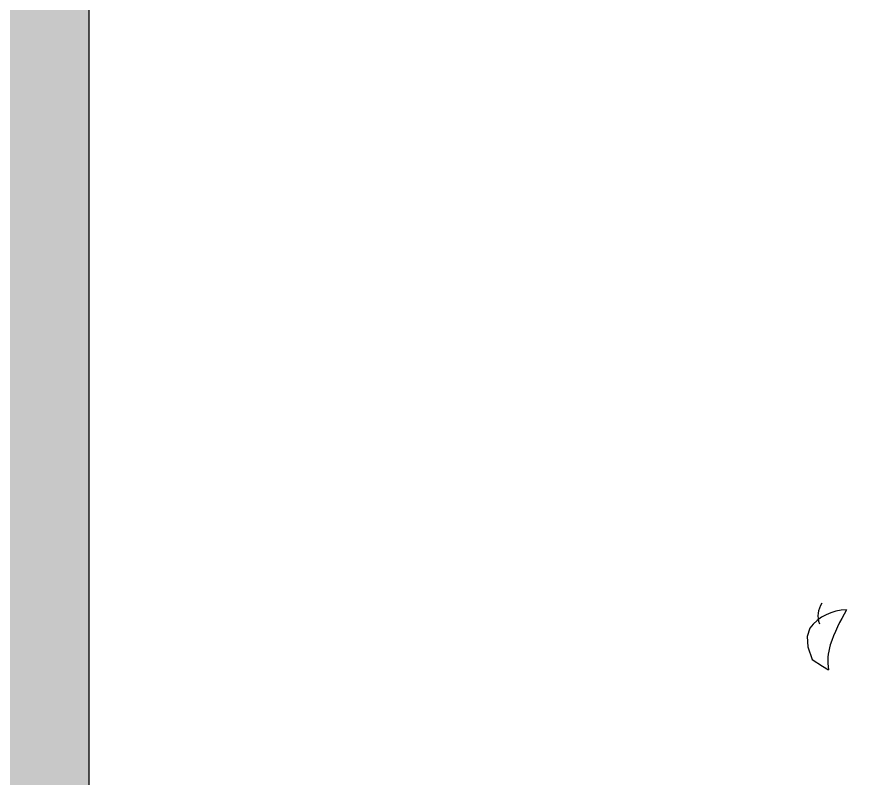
# Model space of a CAD drawing. Header units: millimetres. Extents: x 61831 to 121408, y 302 to 24841.
# Drawn here: x 69110 to 71178, y 7778 to 9662 of the extents above; entities that cross this region are included whole.
import ezdxf

# ---------------------------------------------------------------- set-up
doc = ezdxf.new("R2010")
doc.units = ezdxf.units.MM
doc.layers.add('www.cad-blocks.net', color=7, linetype='Continuous')

# ---------------------------------------------------------------- blocks, each defined once
blk = doc.blocks.new('A$C09CF175E')
at = {"color": 74}
for p, q in [((837.2, 4891.5), (831.2, 4870.6)), ((831.2, 4870.6), (832.7, 4845.2)), ((832.7, 4845.2), (843.2, 4813.8)), ((843.2, 4813.8), (868.6, 4797.4)), ((868.6, 4797.4), (883.5, 4788.4))]:
    blk.add_line(p, q, dxfattribs=at)
for centre, radius, start, end in [((913.8, 4921.5), 56.2, 146.2055, 200.3658), ((928.4, 4821.1), 115.2, 90, 142.3456), ((1275.4, 4721.9), 407.9, 148.2926, 161.7522), ((1008.1, 4810.1), 126.4, 161.7522, 189.8723)]:
    blk.add_arc(centre, radius, start, end, dxfattribs=at)
blk = doc.blocks.new('FORMAT')
at = {"layer": 'www.cad-blocks.net', "true_color": 0x444444}
blk.add_hatch(color=250, dxfattribs=at).paths.add_polyline_path([(69289.5, 24841.1), (61831.5, 24841.1), (61831.5, 301.7), (69289.5, 301.7)])
at = {"layer": 'www.cad-blocks.net', "color": 155, "true_color": 0x546d8e}
blk.add_lwpolyline([(69289.5, 22745.2), (121407.7, 22745.2), (121407.7, 1594), (69289.5, 1594)], close=True, dxfattribs=at)

msp = doc.modelspace()

# ---------------------------------------------------------------- block references
for name, p in [('FORMAT', (0, 0)), ('A$C09CF175E', (70235.6, 3257.8))]:
    msp.add_blockref(name, p)

doc.saveas('drawing.dxf')
